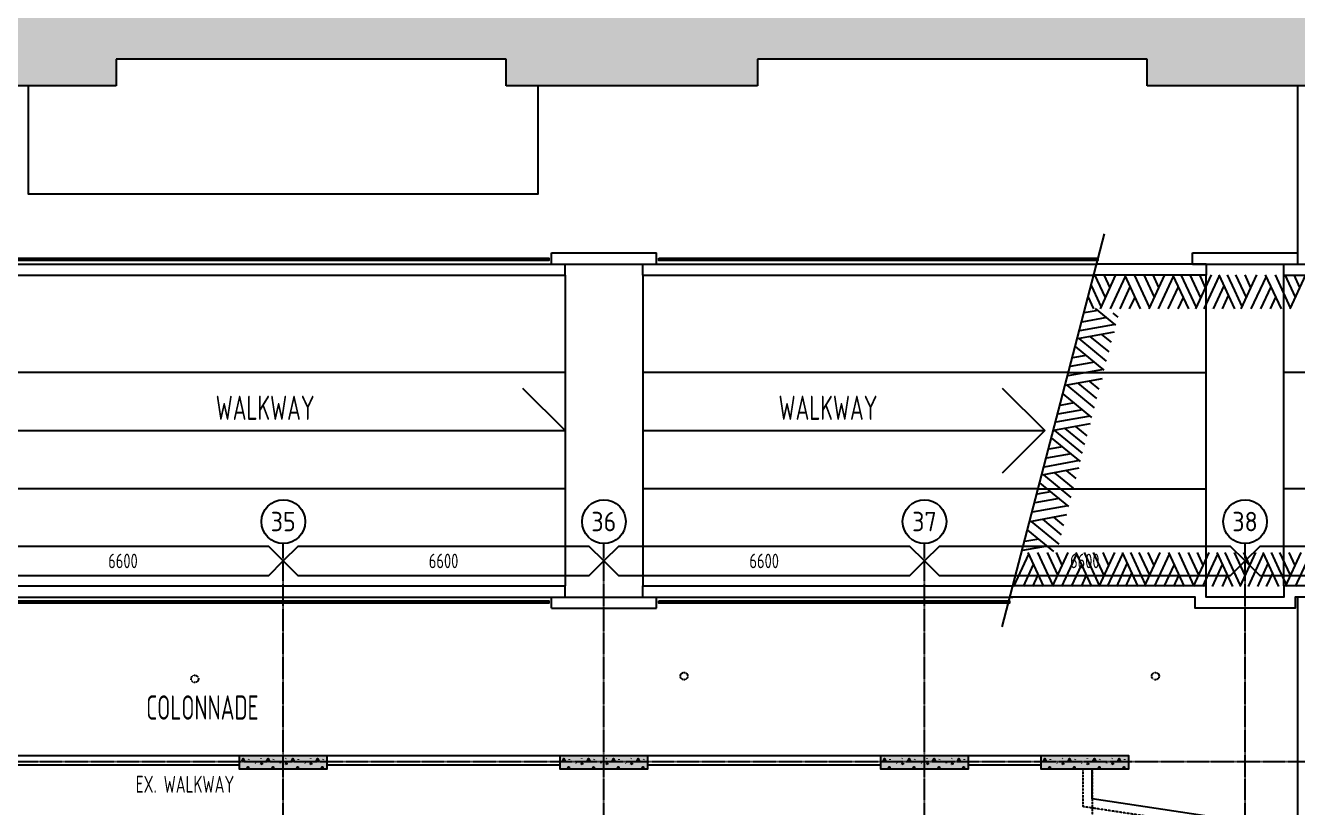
# Model space of a CAD drawing. Header units: millimetres. Extents: x -45258 to 103756, y -3540 to 105026.
# Drawn here: x 47266 to 73453, y 25853 to 41964 of the extents above; entities that cross this region are included whole.
import ezdxf
from ezdxf.enums import TextEntityAlignment as Align

# ---------------------------------------------------------------- set-up
doc = ezdxf.new("R2010")
doc.units = ezdxf.units.MM
doc.header["$LTSCALE"] = 0.4
for name, pattern in [('BLD-80-FL-2$0$CENTER', [50.8, 31.75, -6.35, 6.35, -6.35]), ('BLD-80-FL-2$0$DASHED2', [9.525, 6.35, -3.175]), ('BLD-80-FL-2$0$DASHEDX2', [38.1, 25.4, -12.7]), ('BLD-80-FL-2$0$HIDDEN', [0.375, 0.25, -0.125])]:
    doc.linetypes.add(name, pattern=pattern)
for name, color, linetype in [('BLD-80-FL-2$0$FL-EXST-8CO', 8, 'Continuous'), ('BLD-80-FL-2$0$SI-HTCH-8C0', 8, 'Continuous'), ('BLD-80-FL-2$0$SR-METL-8CO-EXST', 8, 'Continuous'), ('BLD-80-FL-2$0$ST-EXST-1CO', 1, 'Continuous'), ('BLD-80-FL-2$0$ST-EXST-7CO', 7, 'Continuous'), ('BLD-80-FL-2$0$ST-GRID-9CE', 9, 'BLD-80-FL-2$0$CENTER'), ('BLD-80-FL-2$0$TX-EXST-6CO', 6, 'Continuous'), ('BLD-80-FL-2$0$TX-GRID-2CO-100', 2, 'Continuous'), ('BLD-80-FL-2$0$TX-MISC-7CO-100', 7, 'Continuous'), ('BLD-80-FL-2$0$WA-HTCH-8CO-EXST', 8, 'Continuous'), ('BLD-80-FL-2$0$WA-MASN-3CO-EXST', 3, 'Continuous'), ('BLD-80-FL-2$0$WA-MASN-6CO-EXST', 6, 'Continuous'), ('BLD-80-FL-2$0$WA-MASN-6DA2-EXST', 6, 'BLD-80-FL-2$0$DASHEDX2'), ('XREF', 8, 'Continuous')]:
    doc.layers.add(name, color=color, linetype=linetype)
doc.layers.add('BLD-80-FL-2$0$SI-BUIL-253CO', color=253, linetype='Continuous', lineweight=25)
doc.styles.add('BLD-80-FL-2$0$ISO3098B', font='isocp2.shx', dxfattribs={"width": 0.8})
doc.styles.add('BLD-80-FL-2$0$Isocp2', font='isocp2.shx')
doc.styles.add('BLD-80-FL-2$0$STANDARD', font='isocp2.shx', dxfattribs={"width": 0.8})
doc.dimstyles.new('BLD-80-FL-2$0$GRID-DIMS-100', dxfattribs={"dimtxt": 300, "dimasz": 100, "dimexe": 3, "dimexo": 1, "dimgap": 0.5, "dimtad": 0, "dimdec": 1, "dimdsep": 46, "dimtxsty": 'BLD-80-FL-2$0$STANDARD', "dimblk": 'BLD-80-FL-2$0$GRID-DIMS', "dimcen": 2.5, "dimdle": 3, "dimse1": 1, "dimse2": 1, "dimsd1": 1, "dimsd2": 1, "dimclrd": 255, "dimclre": 8, "dimclrt": 2, "dimadec": 0, "dimazin": 0, "dimtfac": 1, "dimtdec": 1, "dimtmove": 2, "dimatfit": 3, "dimldrblk": 'BLD-80-FL-2$0$_None', "dimfxl": 3, "dimtolj": 1, "dimtzin": 0, "dimarcsym": 0})

# ---------------------------------------------------------------- blocks, each defined once
blk = doc.blocks.new('*D44')
at = {"layer": 'Defpoints', "color": 0, "transparency": 16777216}
for p in [(72600, 31390), (79200, 31390), (79200, 31390)]:
    blk.add_point(p, dxfattribs=at)
at = {"layer": 'BLD-80-FL-2$0$TX-MISC-7CO-100', "color": 2, "transparency": 16777216, "insert": (75900, 31390), "char_height": 300, "attachment_point": 5, "style": 'BLD-80-FL-2$0$STANDARD'}
blk.add_mtext('\\A1;6600', dxfattribs=at)
blk = doc.blocks.new('BLD-80-FL-2$0$_None')
blk = doc.blocks.new('BLD-80-FL-2$0$GRID-DIMS')
for p in [(-3, 3), (-3, -3)]:
    blk.add_line(p, (0, 0))
blk = doc.blocks.new('*D45')
at = {"layer": 'Defpoints', "color": 0, "transparency": 16777216}
for p in [(66000, 31390), (72600, 31390), (72600, 31390)]:
    blk.add_point(p, dxfattribs=at)
at = {"layer": 'BLD-80-FL-2$0$TX-MISC-7CO-100', "color": 2, "transparency": 16777216, "insert": (69300, 31390), "char_height": 300, "attachment_point": 5, "style": 'BLD-80-FL-2$0$STANDARD'}
blk.add_mtext('\\A1;6600', dxfattribs=at)
blk = doc.blocks.new('*D46')
at = {"layer": 'Defpoints', "color": 0, "transparency": 16777216}
for p in [(59400, 31390), (66000, 31390), (66000, 31390)]:
    blk.add_point(p, dxfattribs=at)
at = {"layer": 'BLD-80-FL-2$0$TX-MISC-7CO-100', "color": 2, "transparency": 16777216, "insert": (62700, 31390), "char_height": 300, "attachment_point": 5, "style": 'BLD-80-FL-2$0$STANDARD'}
blk.add_mtext('\\A1;6600', dxfattribs=at)
blk = doc.blocks.new('*D47')
at = {"layer": 'Defpoints', "color": 0, "transparency": 16777216}
for p in [(52800, 31390), (59400, 31390), (59400, 31390)]:
    blk.add_point(p, dxfattribs=at)
at = {"layer": 'BLD-80-FL-2$0$TX-MISC-7CO-100', "color": 2, "transparency": 16777216, "insert": (56100, 31390), "char_height": 300, "attachment_point": 5, "style": 'BLD-80-FL-2$0$STANDARD'}
blk.add_mtext('\\A1;6600', dxfattribs=at)
blk = doc.blocks.new('*D48')
at = {"layer": 'Defpoints', "color": 0, "transparency": 16777216}
for p in [(46200, 31390), (52800, 31390), (52800, 31390)]:
    blk.add_point(p, dxfattribs=at)
at = {"layer": 'BLD-80-FL-2$0$TX-MISC-7CO-100', "color": 2, "transparency": 16777216, "insert": (49500, 31390), "char_height": 300, "attachment_point": 5, "style": 'BLD-80-FL-2$0$STANDARD'}
blk.add_mtext('\\A1;6600', dxfattribs=at)
blk = doc.blocks.new('BLD-80-FL-2$0$GRID')
blk.add_circle((0, 0), 4.5)
at = {"style": 'BLD-80-FL-2$0$Isocp2'}
blk.add_attdef('AA', text='', height=4, dxfattribs=at).set_placement((0, 0.02), align=Align.MIDDLE)
blk = doc.blocks.new('BLD-80-FL-2', base_point=(226.58, 457.44))
at = {"layer": 'BLD-80-FL-2$0$SI-BUIL-253CO'}
blk.add_hatch(color=256, dxfattribs=at).paths.add_polyline_path([(23123.55, 77073.06), (9254.79, 85376.19), (10148.8, 87209.18), (10755.49, 86913.28), (10878.22, 87164.93), (-2603.68, 93740.5), (-2726.42, 93488.84), (-2052.33, 93160.06), (-2730.07, 91776.88), (-7161.66, 94797.4), (-6824.93, 95487.8), (-6797.96, 95474.65), (-6675.22, 95726.31), (-7834.67, 96291.81), (-7214.37, 97563.6), (-6311.15, 97123.07), (-6223.47, 97302.83), (-8569.27, 98446.95), (-8613.1, 98357.07), (-9777.04, 98924.76), (-9470.18, 99553.91), (-9721.84, 99676.66), (-10692.84, 97685.82), (-23365.84, 103866.85), (-23488.58, 103615.18), (-22881.9, 103319.28), (-23780, 101477.9), (-35572.35, 105483.84), (-37309.34, 101922.48), (-35260.09, 100922.99), (-36145.6, 99107.43), (-39561.02, 100773.24), (-39683.76, 100521.57), (-39166.96, 100269.51), (-39692.27, 99192.45), (-42785.82, 100186.01), (-43730.73, 97243.97), (-43979.29, 97365.2), (-45031.38, 95208.1), (-44472.19, 94935.36), (-44665.3, 94334.1), (-39438.83, 91784.98), (-40545.71, 89515.56), (-41085.27, 89778.71), (-41457.91, 89014.71), (-42521.99, 89533.69), (-42332.44, 89804.67), (-42455.36, 89890.65), (-43659.04, 88169.85), (-43618.07, 88141.19), (-44240.58, 87251.25), (-42831.95, 86265.92), (-42885.2, 86156.73), (-37053, 82077.14), (-37774.34, 80598.18), (-38268.67, 80839.28), (-38391.56, 80587.34), (4539.95, 59648.66), (4539.96, 53900.04), (-27575.04, 53900.02), (-27575.04, 47393.43), (-25375.03, 46575.19), (-25375.03, 43675.01), (-21378.8, 43675.01), (-21828.99, 41725), (-39800.05, 41725), (-39800.05, 41174.99), (-21681.52, 41175), (-21825.1, 40553.11), (-12060.03, 39650.94), (-12060.03, 41175.01), (-8185.03, 41175.02), (-8185.03, 41575.01), (-175.03, 41575.01), (-175.03, 41175), (6147.57, 41175), (6147.57, 40547.6), (13152.38, 40550.01), (13152.38, 41200.01), (13249.97, 41200.01), (13249.97, 41175), (14222.95, 41175), (14222.95, 41314.96), (16126.87, 41314.96), (16126.87, 41174.99), (22962.47, 41175), (22962.47, 41574.99), (30987.47, 41575), (30987.47, 41175), (36162.47, 41175), (36162.47, 41575), (44187.47, 41575), (44187.47, 41175.01), (49362.47, 41175), (49362.47, 41725.01), (57387.47, 41725.02), (57387.47, 41175.02), (62562.47, 41175.02), (62562.47, 41725), (70587.47, 41725), (70587.47, 41175), (74612.47, 41174.99), (83787.47, 41174.98), (83787.47, 41175.05), (87812.47, 41175.05), (87811.33, 41725), (90249.97, 41725.04), (90249.97, 41175.04), (103843.9, 41174.98), (103982.92, 41777.16), (99910.08, 43763.61), (99851.21, 43508.61), (98405.17, 44213.9), (98516.95, 44443.09), (58142.45, 64135), (56650.93, 60809.26), (51860.51, 61915.2), (51974.43, 65119.63), (51879.49, 65123.01), (51929.4, 66527.12, 0.41421356), (50893.27, 67639.64), (47865.09, 67747.29), (47908.63, 68972.07), (39909.85, 72878.16), (30173.51, 73224.29), (30276.54, 76122.46), (27118.53, 76234.73), (27015.5, 73336.56), (22078.62, 73512.06), (22026.82, 73515.57), (21399.01, 73537.22)])
h = blk.add_hatch(color=256, dxfattribs=at)
h.dxf.hatch_style = 1
h.paths.add_polyline_path([(53699.98, 27380.04), (51899.98, 27380.04), (51899.98, 27100.04), (53699.98, 27100.04)])
h = blk.add_hatch(color=256, dxfattribs=at)
h.dxf.hatch_style = 1
h.paths.add_polyline_path([(60299.98, 27380.04), (58499.98, 27380.04), (58499.98, 27100.04), (60299.98, 27100.04)])
h = blk.add_hatch(color=256, dxfattribs=at)
h.dxf.hatch_style = 1
h.paths.add_polyline_path([(66899.98, 27380.05), (65099.98, 27380.05), (65099.98, 27100.04), (66899.98, 27100.04)])
h = blk.add_hatch(color=256, dxfattribs=at)
h.dxf.hatch_style = 1
h.paths.add_polyline_path([(70199.98, 27380.05), (68399.98, 27380.05), (68399.98, 27100.05), (70199.98, 27100.05)])
at = {"layer": 'BLD-80-FL-2$0$FL-EXST-8CO'}
for p, q in [((67601.38, 30032.13), (69704.63, 38126.34)), ((58599.97, 37275.03), (58599.98, 30875.03)), ((58599.97, 37274.98), (58599.98, 30875)), ((60199.97, 37275.03), (60199.98, 30875.03)), ((60199.97, 37274.98), (60199.98, 30875)), ((58599.97, 35275), (46999.97, 35275)), ((68963.72, 35275), (60199.97, 35275)), ((57724.75, 34950.23), (58599.98, 34074.97)), ((67601.46, 34950.24), (68476.69, 34074.98)), ((46999.97, 34074.96), (58599.97, 34074.97)), ((60199.97, 34074.97), (68476.69, 34074.98)), ((68476.69, 34074.98), (67601.46, 33199.75)), ((58599.98, 32875), (46999.98, 32875)), ((68340.09, 32875), (60199.98, 32875)), ((69449.98, 26493.29), (69449.98, 27100.05)), ((73679.98, 25851.66), (69449.98, 26493.29))]:
    blk.add_line(p, q, dxfattribs=at)
for points in [[(47549.97, 41175.01), (47549.97, 38950), (58049.97, 38950.01), (58049.97, 41175.02)], [(40769.98, 27380.02), (41599.98, 27380.02), (44199.98, 27380.03), (54799.98, 27380.04), (57399.98, 27380.04), (66349.98, 27380.05), (68399.98, 27380.05)]]:
    blk.add_lwpolyline(points, dxfattribs=at)
at = {"layer": 'BLD-80-FL-2$0$FL-EXST-8CO', "linetype": 'BLD-80-FL-2$0$DASHED2'}
for centre in [(61049.98, 29017.52), (70753.96, 29017.53), (50977.95, 28960.61)]:
    blk.add_circle(centre, 75, dxfattribs=at)
at = {"layer": 'BLD-80-FL-2$0$SI-HTCH-8C0'}
for p, q in [((69726.11, 36815.68), (69507.65, 37282.88)), ((69620.12, 36586.4), (69942.41, 37282.88)), ((69819.11, 37016.84), (69697.99, 37282.88)), ((69827.77, 36586.4), (70137.07, 37250.44)), ((70446.38, 36586.4), (70121.93, 37282.88)), ((70636.72, 36605.87), (70323.08, 37282.88)), ((70736.21, 36822.17), (70524.25, 37282.88)), ((70628.06, 36586.4), (70950.35, 37282.88)), ((70827.07, 37025.48), (70710.26, 37282.88)), ((70820.57, 36586.4), (71127.71, 37248.28)), ((71439.19, 36586.4), (71112.58, 37282.88)), ((71597.08, 36608.03), (71283.46, 37282.88)), ((71690.09, 36809.18), (71471.63, 37282.88)), ((71586.26, 36586.4), (71908.55, 37285.04)), ((71787.43, 37019), (71666.3, 37282.88)), ((71759.3, 36586.4), (72070.78, 37261.25)), ((72386.57, 36586.4), (72064.28, 37282.88)), ((72386.57, 36958.43), (72237.32, 37282.88)), ((72626.66, 36815.68), (72408.2, 37282.88)), ((72520.67, 36586.4), (72842.96, 37282.88)), ((72719.66, 37016.84), (72598.54, 37282.88)), ((72728.32, 36586.4), (73037.62, 37250.44)), ((73346.93, 36586.4), (73022.48, 37282.88)), ((73537.27, 36605.87), (73223.63, 37282.88)), ((73636.76, 36822.17), (73424.8, 37282.88)), ((73528.61, 36586.4), (73850.9, 37282.88)), ((73727.62, 37025.48), (73610.81, 37282.88)), ((69486.02, 36958.43), (69431.17, 37077.67)), ((69639.59, 36629.66), (69486.02, 36958.43)), ((70026.76, 36586.4), (70236.58, 37038.47)), ((71019.56, 36586.4), (71227.22, 37038.47)), ((71949.65, 36586.4), (72165.95, 37060.1)), ((72540.14, 36629.66), (72386.57, 36958.43)), ((72927.31, 36586.4), (73137.13, 37038.47)), ((69486.02, 36586.4), (69368.43, 36840.51)), ((70223.59, 36586.4), (70333.9, 36826.49)), ((71222.89, 36586.4), (71328.88, 36820)), ((72133.51, 36586.4), (72258.95, 36861.1)), ((73124.14, 36586.4), (73234.45, 36826.49)), ((69751.79, 36404.16), (69238.38, 36311.85)), ((69573.2, 36551.13), (69287.33, 36500.26)), ((69941.3, 36247.64), (69523.05, 36590.34)), ((69984.82, 36415.11), (69886.16, 36495.98)), ((71907.92, 36585.04), (71908.55, 36586.4)), ((69923.08, 36263.54), (69191.05, 36129.72)), ((69904.31, 36105.29), (69148.08, 35964.34)), ((69748.73, 35506.56), (69185.38, 35970.28)), ((69798.78, 35699.15), (69413.46, 36013.83)), ((69849.91, 35895.94), (69650.48, 36057.27)), ((69325.4, 35623.27), (69046.9, 35574.95)), ((69700.32, 35320.23), (69107.28, 35807.32)), ((69499.33, 35484.2), (69000.12, 35394.91)), ((69654.63, 35144.39), (68898.94, 35005.53)), ((69683.65, 35333.51), (68949.52, 35200.22)), ((69598.6, 34928.76), (69393.96, 35095.9)), ((69446.83, 34344.69), (68853.79, 34831.78)), ((69499.05, 34545.66), (68934.14, 35012.02)), ((69549.09, 34738.25), (69164.32, 35055.02)), ((69080.27, 34645.54), (68792.32, 34595.21)), ((69053.03, 34308.46), (68701.47, 34245.61)), ((69251.58, 34504.93), (68744.45, 34410.99)), ((69409.85, 34374.41), (69053.03, 34308.46)), ((69413.1, 34214.9), (68657.95, 34078.13)), ((69255.35, 33607.79), (68680.52, 34078.97)), ((69303.22, 33792.02), (68899.14, 34120.5)), ((69349.46, 33969.97), (69115.14, 34160.46)), ((69211.83, 33440.31), (68616.7, 33927.95)), ((69022.32, 33596.83), (68508.91, 33504.53)), ((68843.73, 33743.81), (68557.86, 33692.94)), ((69294.04, 33751.29), (69292.88, 33752.24)), ((69174.84, 33297.96), (68418.61, 33157.01)), ((69193.61, 33456.22), (68461.58, 33322.4)), ((68970.85, 32512.91), (68377.81, 33000)), ((69019.26, 32699.23), (68455.91, 33162.96)), ((69069.31, 32891.83), (68683.99, 33206.5)), ((69120.44, 33088.62), (68921.01, 33249.95)), ((68595.93, 32815.94), (68317.43, 32767.63)), ((68954.18, 32526.18), (68220.05, 32392.89)), ((68769.86, 32676.88), (68270.65, 32587.59)), ((68925.16, 32337.07), (68169.47, 32198.21)), ((68819.62, 31930.93), (68434.85, 32247.7)), ((68869.13, 32121.43), (68664.49, 32288.58)), ((68660.97, 31583.68), (68124.32, 32024.46)), ((68769.58, 31738.34), (68204.67, 32204.7)), ((68522.11, 31697.61), (68014.98, 31603.67)), ((68350.8, 31838.21), (68062.85, 31787.89)), ((67836.78, 30865.04), (68146.07, 31529.07)), ((68455.38, 30865.04), (68130.94, 31561.51)), ((68645.72, 30884.5), (68332.09, 31561.51)), ((68745.22, 31100.8), (68533.25, 31561.51)), ((68637.07, 30865.04), (68959.36, 31561.51)), ((68836.07, 31304.11), (68719.27, 31561.51)), ((68829.58, 30865.04), (69136.72, 31526.91)), ((69448.19, 30865.04), (69121.58, 31561.51)), ((69606.08, 30886.66), (69292.46, 31561.51)), ((69699.1, 31087.81), (69480.64, 31561.51)), ((69595.27, 30865.04), (69917.56, 31563.67)), ((69796.43, 31297.63), (69675.31, 31561.51)), ((69768.31, 30865.04), (70079.78, 31539.88)), ((70395.57, 30865.04), (70073.29, 31561.51)), ((70395.58, 31237.06), (70246.33, 31561.51)), ((70635.67, 31094.31), (70417.21, 31561.51)), ((70529.68, 30865.04), (70851.97, 31561.52)), ((70728.67, 31295.47), (70607.54, 31561.51)), ((70737.32, 30865.04), (71046.62, 31529.07)), ((71355.93, 30865.04), (71031.49, 31561.52)), ((71546.27, 30884.51), (71232.64, 31561.52)), ((71645.77, 31100.81), (71433.8, 31561.52)), ((71537.62, 30865.04), (71859.91, 31561.52)), ((71736.62, 31304.12), (71619.82, 31561.52)), ((71730.13, 30865.04), (72037.27, 31526.91)), ((72348.74, 30865.04), (72022.13, 31561.52)), ((72506.63, 30886.67), (72193.01, 31561.52)), ((72599.65, 31087.82), (72381.19, 31561.52)), ((72495.82, 30865.04), (72818.11, 31563.68)), ((72696.98, 31297.64), (72575.86, 31561.52)), ((72668.86, 30865.04), (72980.33, 31539.89)), ((73296.13, 30865.04), (72973.84, 31561.52)), ((73296.13, 31237.07), (73146.88, 31561.52)), ((73536.22, 31094.31), (73317.76, 31561.52)), ((73430.23, 30865.04), (73752.52, 31561.52)), ((73629.22, 31295.48), (73508.09, 31561.52)), ((73637.87, 30865.04), (73947.17, 31529.07)), ((68035.77, 30865.04), (68245.58, 31317.1)), ((69028.57, 30865.04), (69236.23, 31317.1)), ((69958.66, 30865.04), (70174.96, 31338.73)), ((70549.15, 30908.29), (70395.58, 31237.06)), ((70936.31, 30865.04), (71146.13, 31317.11)), ((71929.12, 30865.04), (72136.78, 31317.11)), ((72859.21, 30865.04), (73075.51, 31338.74)), ((73449.7, 30908.3), (73296.13, 31237.07)), ((68232.6, 30865.04), (68342.9, 31105.12)), ((69231.89, 30865.04), (69337.88, 31098.63)), ((70142.51, 30865.04), (70267.96, 31139.73)), ((71133.14, 30865.04), (71243.45, 31105.13)), ((72132.44, 30865.04), (72238.43, 31098.63)), ((73043.06, 30865.04), (73168.51, 31139.73))]:
    blk.add_line(p, q, dxfattribs=at)
at = {"layer": 'BLD-80-FL-2$0$SR-METL-8CO-EXST'}
for points in [[(47329.97, 37630), (58269.97, 37630.01), (58269.97, 37580.01), (47329.97, 37580)], [(60529.97, 37629.98), (69567.93, 37629.98), (69567.93, 37579.98), (60529.97, 37579.98)], [(47329.98, 30570), (58269.98, 30570.01), (58269.98, 30520.01), (47329.98, 30520)], [(60529.98, 30570), (67747.6, 30570.01), (67747.6, 30520.01), (60529.98, 30520)]]:
    blk.add_lwpolyline(points, close=True, dxfattribs=at)
at = {"layer": 'BLD-80-FL-2$0$ST-EXST-1CO', "linetype": 'Continuous'}
for p, q in [((57387.47, 41725.02), (49362.47, 41725.01)), ((49362.47, 41725.01), (49362.47, 41175)), ((57387.47, 41175.02), (57387.47, 41725.02)), ((70587.47, 41725), (62562.47, 41725)), ((62562.47, 41725), (62562.47, 41175.02)), ((70587.47, 41175), (70587.47, 41725)), ((49362.47, 41175), (44187.47, 41175.01)), ((62562.47, 41175.02), (57387.47, 41175.02)), ((74612.47, 41174.99), (70587.47, 41175))]:
    blk.add_line(p, q, dxfattribs=at)
at = {"layer": 'BLD-80-FL-2$0$ST-EXST-7CO', "linetype": 'BLD-80-FL-2$0$HIDDEN', "ltscale": 100}
for p, q in [((71799.98, 30875), (71799.97, 37285)), ((73399.98, 30875.01), (73399.97, 37275.02)), ((68963.72, 35275), (71799.97, 35275)), ((84999.97, 35275), (73399.97, 35275)), ((68340.09, 32875), (71799.98, 32875)), ((84999.98, 32875), (73399.98, 32875)), ((47099.98, 27190.03), (51899.98, 27190.03)), ((53699.98, 27190.03), (58499.98, 27190.04)), ((60299.98, 27190.04), (65099.98, 27190.04)), ((66899.98, 27190.04), (68399.98, 27190.04))]:
    blk.add_line(p, q, dxfattribs=at)
at = {"layer": 'BLD-80-FL-2$0$ST-GRID-9CE'}
for p, q in [((52800, -2523.99), (52799.97, 31750)), ((59400, -2523.99), (59399.97, 31750)), ((66000, -2523.99), (65999.97, 31750)), ((72600, -2523.99), (72599.97, 31750)), ((84082.76, 27250), (-5320.19, 27250))]:
    blk.add_line(p, q, dxfattribs=at)
at = {"layer": 'BLD-80-FL-2$0$TX-MISC-7CO-100'}
for p, q in [((52500, 31690.08), (46500, 31690.08)), ((52800, 31390.08), (52500, 31690.08)), ((53100.01, 31690.09), (52800.01, 31390.09)), ((59100, 31690.09), (53100.01, 31690.09)), ((59400, 31390.09), (59100, 31690.09)), ((59700, 31690.09), (59400, 31390.09)), ((65700, 31690.09), (59700, 31690.09)), ((66000, 31390.09), (65700, 31690.09)), ((66300, 31690.09), (66000, 31390.09)), ((72300, 31690.09), (66300, 31690.09)), ((72600, 31390.09), (72300, 31690.09)), ((72900, 31690.1), (72600, 31390.1)), ((78900, 31690.1), (72900, 31690.1)), ((52500, 31090.08), (52800, 31390.08)), ((52800.01, 31390.09), (53100.01, 31090.09)), ((59100, 31090.09), (59400, 31390.09)), ((59400, 31390.09), (59700, 31090.09)), ((65700, 31090.09), (66000, 31390.09)), ((66000, 31390.09), (66300, 31090.09)), ((72300, 31090.09), (72600, 31390.09)), ((72600, 31390.1), (72900, 31090.1)), ((46500, 31090.08), (52500, 31090.08)), ((53100.01, 31090.09), (59100, 31090.09)), ((59700, 31090.09), (65700, 31090.09)), ((66300, 31090.09), (72300, 31090.09)), ((72900, 31090.1), (78900, 31090.1))]:
    blk.add_line(p, q, dxfattribs=at)
at = {"layer": 'BLD-80-FL-2$0$WA-HTCH-8CO-EXST'}
for p, q in [((52090.73, 27296.53), (52095, 27306.12)), ((52343.29, 27321.04), (52347.55, 27330.63)), ((52601.18, 27296.53), (52605.45, 27306.13)), ((52853.74, 27321.04), (52858, 27330.63)), ((53111.63, 27296.53), (53115.9, 27306.13)), ((53364.19, 27321.04), (53368.45, 27330.63)), ((53622.08, 27296.53), (53626.35, 27306.13)), ((58690.73, 27296.54), (58695, 27306.13)), ((58943.29, 27321.05), (58947.55, 27330.64)), ((59201.18, 27296.54), (59205.45, 27306.13)), ((59453.74, 27321.05), (59458, 27330.64)), ((59711.63, 27296.54), (59715.9, 27306.13)), ((59964.19, 27321.05), (59968.45, 27330.64)), ((60222.08, 27296.54), (60226.35, 27306.13)), ((65290.73, 27296.55), (65295, 27306.14)), ((65543.29, 27321.05), (65547.55, 27330.64)), ((65801.18, 27296.55), (65805.45, 27306.14)), ((66053.74, 27321.05), (66058, 27330.64)), ((66311.63, 27296.55), (66315.9, 27306.14)), ((66564.19, 27321.05), (66568.45, 27330.64)), ((66822.08, 27296.55), (66826.35, 27306.14)), ((68590.73, 27296.55), (68595, 27306.14)), ((68843.29, 27321.06), (68847.55, 27330.65)), ((69101.18, 27296.55), (69105.45, 27306.14)), ((69353.74, 27321.06), (69358, 27330.65)), ((69611.63, 27296.55), (69615.9, 27306.14)), ((69864.19, 27321.06), (69868.45, 27330.65)), ((70122.08, 27296.55), (70126.35, 27306.14)), ((52223.94, 27228.33), (52228.2, 27221.94)), ((52734.39, 27228.34), (52738.65, 27221.94)), ((53244.84, 27228.34), (53249.1, 27221.94)), ((58823.94, 27228.34), (58828.2, 27221.94)), ((59334.39, 27228.34), (59338.65, 27221.94)), ((59844.84, 27228.34), (59849.1, 27221.95)), ((65423.94, 27228.35), (65428.2, 27221.95)), ((65934.39, 27228.35), (65938.65, 27221.95)), ((66444.84, 27228.35), (66449.1, 27221.95)), ((68723.94, 27228.35), (68728.2, 27221.95)), ((69234.39, 27228.35), (69238.65, 27221.95)), ((69744.84, 27228.35), (69749.1, 27221.95))]:
    blk.add_line(p, q, dxfattribs=at)
for points in [[(51946.88, 27267.76), (51975.65, 27322.11), (51998.03, 27272.03), (51947.94, 27267.76)], [(52457.33, 27267.76), (52486.1, 27322.11), (52508.48, 27272.03), (52458.39, 27267.76)], [(52967.78, 27267.76), (52996.55, 27322.11), (53018.93, 27272.03), (52968.84, 27267.76)], [(53478.23, 27267.76), (53507, 27322.11), (53529.38, 27272.03), (53479.29, 27267.76)], [(58546.88, 27267.77), (58575.65, 27322.11), (58598.03, 27272.03), (58547.94, 27267.77)], [(59057.33, 27267.77), (59086.1, 27322.11), (59108.48, 27272.03), (59058.39, 27267.77)], [(59567.78, 27267.77), (59596.55, 27322.12), (59618.93, 27272.03), (59568.84, 27267.77)], [(60078.23, 27267.77), (60107, 27322.12), (60129.38, 27272.03), (60079.29, 27267.77)], [(65146.88, 27267.77), (65175.65, 27322.12), (65198.03, 27272.04), (65147.94, 27267.77)], [(65657.33, 27267.78), (65686.1, 27322.12), (65708.48, 27272.04), (65658.39, 27267.78)], [(66167.78, 27267.78), (66196.55, 27322.12), (66218.93, 27272.04), (66168.84, 27267.78)], [(66678.23, 27267.78), (66707, 27322.12), (66729.38, 27272.04), (66679.29, 27267.78)], [(68446.88, 27267.78), (68475.65, 27322.12), (68498.03, 27272.04), (68447.94, 27267.78)], [(68957.33, 27267.78), (68986.1, 27322.12), (69008.48, 27272.04), (68958.39, 27267.78)], [(69467.78, 27267.78), (69496.55, 27322.12), (69518.93, 27272.04), (69468.84, 27267.78)], [(69978.23, 27267.78), (70007, 27322.12), (70029.38, 27272.04), (69979.29, 27267.78)], [(52058.98, 27124.45), (52071.76, 27151.1), (52093.07, 27135.11), (52058.98, 27124.45)], [(52335.83, 27200.63), (52348.61, 27227.27), (52369.93, 27211.28), (52335.83, 27200.63)], [(52569.43, 27124.45), (52582.21, 27151.1), (52603.52, 27135.11), (52569.43, 27124.45)], [(52846.28, 27200.63), (52859.06, 27227.27), (52880.38, 27211.28), (52846.28, 27200.63)], [(53079.88, 27124.45), (53092.66, 27151.1), (53113.97, 27135.11), (53079.88, 27124.45)], [(53356.73, 27200.63), (53369.51, 27227.27), (53390.83, 27211.28), (53356.73, 27200.63)], [(53590.33, 27124.45), (53603.11, 27151.1), (53624.42, 27135.11), (53590.33, 27124.45)], [(58658.98, 27124.46), (58671.76, 27151.1), (58693.07, 27135.12), (58658.98, 27124.46)], [(58935.83, 27200.63), (58948.61, 27227.28), (58969.93, 27211.29), (58935.83, 27200.63)], [(59169.43, 27124.46), (59182.21, 27151.1), (59203.52, 27135.12), (59169.43, 27124.46)], [(59446.28, 27200.63), (59459.06, 27227.28), (59480.38, 27211.29), (59446.28, 27200.63)], [(59679.88, 27124.46), (59692.66, 27151.1), (59713.97, 27135.12), (59679.88, 27124.46)], [(59956.73, 27200.63), (59969.51, 27227.28), (59990.83, 27211.29), (59956.73, 27200.63)], [(60190.33, 27124.46), (60203.11, 27151.1), (60224.42, 27135.12), (60190.33, 27124.46)], [(65258.98, 27124.47), (65271.76, 27151.11), (65293.07, 27135.12), (65258.98, 27124.47)], [(65535.83, 27200.64), (65548.61, 27227.28), (65569.93, 27211.29), (65535.83, 27200.64)], [(65769.43, 27124.47), (65782.21, 27151.11), (65803.52, 27135.12), (65769.43, 27124.47)], [(66046.28, 27200.64), (66059.06, 27227.28), (66080.38, 27211.29), (66046.28, 27200.64)], [(66279.88, 27124.47), (66292.66, 27151.11), (66313.97, 27135.12), (66279.88, 27124.47)], [(66556.73, 27200.64), (66569.51, 27227.28), (66590.83, 27211.3), (66556.73, 27200.64)], [(66790.33, 27124.47), (66803.11, 27151.11), (66824.42, 27135.12), (66790.33, 27124.47)], [(68558.98, 27124.47), (68571.76, 27151.11), (68593.07, 27135.12), (68558.98, 27124.47)], [(68835.83, 27200.64), (68848.61, 27227.28), (68869.93, 27211.3), (68835.83, 27200.64)], [(69069.43, 27124.47), (69082.21, 27151.11), (69103.52, 27135.12), (69069.43, 27124.47)], [(69346.28, 27200.64), (69359.06, 27227.28), (69380.38, 27211.3), (69346.28, 27200.64)], [(69579.88, 27124.47), (69592.66, 27151.11), (69613.97, 27135.12), (69579.88, 27124.47)], [(69856.73, 27200.64), (69869.51, 27227.29), (69890.83, 27211.3), (69856.73, 27200.64)], [(70090.33, 27124.47), (70103.11, 27151.11), (70124.42, 27135.13), (70090.33, 27124.47)]]:
    blk.add_lwpolyline(points, dxfattribs=at)
at = {"layer": 'BLD-80-FL-2$0$WA-MASN-3CO-EXST'}
for points in [[(51899.98, 27380.03), (53699.98, 27380.03), (53699.98, 27100.03), (51899.98, 27100.03)], [(58499.98, 27380.04), (60299.98, 27380.04), (60299.98, 27100.04), (58499.98, 27100.04)], [(65099.98, 27380.04), (66899.98, 27380.05), (66899.98, 27100.05), (65099.98, 27100.04)], [(68399.98, 27380.05), (70199.98, 27380.05), (70199.98, 27100.05), (68399.98, 27100.05)]]:
    blk.add_lwpolyline(points, close=True, dxfattribs=at)
at = {"layer": 'BLD-80-FL-2$0$WA-MASN-6CO-EXST'}
for p, q in [((73679.97, 41175), (73679.97, 37504.97)), ((58319.97, 37735), (60479.97, 37734.99)), ((58319.97, 37505), (58319.97, 37735)), ((60479.97, 37504.99), (60479.97, 37734.99)), ((71519.97, 37734.98), (73679.97, 37734.97)), ((71519.97, 37504.98), (71519.97, 37734.98)), ((46999.97, 37505), (58599.97, 37505)), ((58319.97, 37505), (60479.97, 37504.99)), ((58599.97, 37275), (58599.97, 37505)), ((60199.97, 37504.98), (69540.57, 37504.98)), ((60199.97, 37274.98), (60199.97, 37504.98)), ((71799.97, 37504.98), (69540.57, 37504.98)), ((71519.97, 37504.98), (73679.97, 37504.97)), ((71799.97, 37504.98), (71799.97, 37274.98)), ((73399.97, 37504.99), (84999.97, 37504.99)), ((73399.97, 37274.99), (73399.97, 37504.99)), ((46999.97, 37275), (58599.97, 37275)), ((60199.97, 37274.98), (69540.57, 37274.98)), ((71799.97, 37274.98), (69483.41, 37274.98)), ((73399.97, 37274.99), (84999.97, 37274.99)), ((46999.98, 30875), (58599.98, 30875)), ((46999.98, 30645), (58599.98, 30645)), ((58319.98, 30645.01), (60479.98, 30645)), ((58319.98, 30415.01), (58319.98, 30645.01)), ((58599.98, 30645), (58599.98, 30875)), ((60199.98, 30875), (67820.4, 30875)), ((60199.98, 30645), (60199.98, 30875)), ((60199.98, 30645), (67820.4, 30645)), ((60479.98, 30415), (60479.98, 30645)), ((73679.98, 30645), (73679.98, 25629.14)), ((58319.98, 30415.01), (60479.98, 30415))]:
    blk.add_line(p, q, dxfattribs=at)
for points in [[(86879.98, 30414.96), (84769.99, 30414.56), (84769.98, 30645), (73629.98, 30645), (73630.03, 30415), (71569.98, 30415.01), (71569.98, 30645.01), (67763.24, 30645)], [(87099.89, 30645), (84999.98, 30644.6), (84999.97, 30875), (73399.93, 30875), (73399.98, 30645), (71799.98, 30645.01), (71799.98, 30875.01), (67823, 30875)]]:
    blk.add_lwpolyline(points, dxfattribs=at)
at = {"layer": 'BLD-80-FL-2$0$WA-MASN-6DA2-EXST', "ltscale": 0.5}
for p, q in [((69259.98, 27100.05), (69259.98, 26329.93)), ((69449.98, 27100.05), (69449.98, 25100.05)), ((73679.98, 25659.48), (69259.98, 26329.93))]:
    blk.add_line(p, q, dxfattribs=at)
at = {"layer": 'BLD-80-FL-2$0$TX-GRID-2CO-100'}
ref = blk.add_blockref('BLD-80-FL-2$0$GRID', (52800, 32200), dxfattribs=dict(at, xscale=100, yscale=100, zscale=100))
ref.add_attrib('AA', '35', dxfattribs={"layer": '0', "height": 400, "style": 'BLD-80-FL-2$0$Isocp2'}).set_placement((52798.31, 32201.93), align=Align.MIDDLE)
ref = blk.add_blockref('BLD-80-FL-2$0$GRID', (59400, 32200), dxfattribs=dict(at, xscale=100, yscale=100, zscale=100))
ref.add_attrib('AA', '36', dxfattribs={"layer": '0', "height": 400, "style": 'BLD-80-FL-2$0$Isocp2'}).set_placement((59398.31, 32201.93), align=Align.MIDDLE)
ref = blk.add_blockref('BLD-80-FL-2$0$GRID', (65999.99, 32200), dxfattribs=dict(at, xscale=100, yscale=100, zscale=100))
ref.add_attrib('AA', '37', dxfattribs={"layer": '0', "height": 400, "style": 'BLD-80-FL-2$0$Isocp2'}).set_placement((65998.31, 32201.93), align=Align.MIDDLE)
ref = blk.add_blockref('BLD-80-FL-2$0$GRID', (72600, 32200), dxfattribs=dict(at, xscale=100, yscale=100, zscale=100))
ref.add_attrib('AA', '38', dxfattribs={"layer": '0', "height": 400, "style": 'BLD-80-FL-2$0$Isocp2'}).set_placement((72598.31, 32201.93), align=Align.MIDDLE)
at = {"layer": 'BLD-80-FL-2$0$TX-EXST-6CO', "linetype": 'Continuous', "style": 'BLD-80-FL-2$0$ISO3098B', "width": 0.7}
for p in [(51409.1, 34545.2), (62995.86, 34545.21)]:
    blk.add_text('WALKWAY', height=500, rotation=0.00005, dxfattribs=at).set_placement(p, align=Align.MIDDLE_LEFT)
blk.add_text('COLONNADE', height=500, rotation=0.00005, dxfattribs=at).set_placement((51135.07, 28620.61), align=Align.TOP_CENTER)
at = {"layer": 'BLD-80-FL-2$0$TX-EXST-6CO', "linetype": 'Continuous', "style": 'BLD-80-FL-2$0$ISO3098B', "width": 0.714286}
blk.add_text('EX. WALKWAY', height=350, rotation=0.00005, dxfattribs=at).set_placement((49764.55, 26964.55), align=Align.TOP_LEFT)
at = {"layer": 'BLD-80-FL-2$0$TX-MISC-7CO-100'}
for base, p1, p2, picture, middle in [((52800, 31390.08), (46200, 31390.08), (52800, 31390.08), '*D48', (49500, 31390.08)), ((59400, 31390.09), (52800.01, 31390.09), (59400, 31390.09), '*D47', (56100, 31390.09)), ((66000, 31390.09), (59400, 31390.09), (66000, 31390.09), '*D46', (62700, 31390.09)), ((72600, 31390.09), (66000, 31390.09), (72600, 31390.09), '*D45', (69300, 31390.09)), ((79200, 31390.1), (72600, 31390.1), (79200, 31390.1), '*D44', (75900, 31390.1))]:
    dim = blk.add_linear_dim(base=base, p1=p1, p2=p2, dimstyle='BLD-80-FL-2$0$GRID-DIMS-100', dxfattribs=at)
    dim.commit()
    dim.dimension.update_dxf_attribs({"geometry": picture, "text_midpoint": middle})

msp = doc.modelspace()

# ---------------------------------------------------------------- block references
at = {"layer": 'XREF'}
msp.add_blockref('BLD-80-FL-2', (0, 0), dxfattribs=at)

doc.saveas('drawing.dxf')
